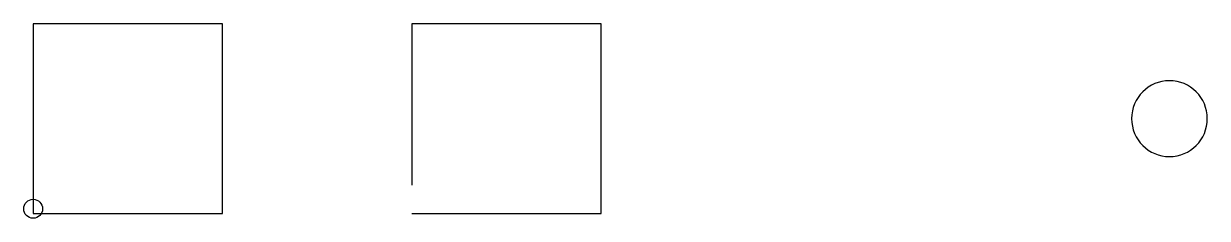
# Model space of a CAD drawing. Header units: metres. Extents: x -0.5 to 62, y -0.2 to 10.
import ezdxf

# ---------------------------------------------------------------- set-up
doc = ezdxf.new("R2010")
doc.units = ezdxf.units.M
doc.layers.add('MARKER_WARNING', color=6, linetype='Continuous')
doc.layers.add('SCHNITT_CONTUR', color=7, linetype='Continuous')

msp = doc.modelspace()

# ---------------------------------------------------------------- linework, layer by layer
at = {"layer": 'MARKER_WARNING', "color": 6}
msp.add_circle((0, 0.25), 0.5, dxfattribs=at)
at = {"layer": 'SCHNITT_CONTUR'}
msp.add_lwpolyline([(0, 0), (10, 0), (10, 10), (0, 10), (0, 0.5)], close=True, dxfattribs=at)
msp.add_lwpolyline([(20, 0), (30, 0), (30, 10), (20, 10), (20, 1.5)], dxfattribs=at)
msp.add_lwpolyline([(58, 5, 1), (62, 5, 1)], format="xyb", close=True, dxfattribs=at)

doc.saveas('drawing.dxf')
